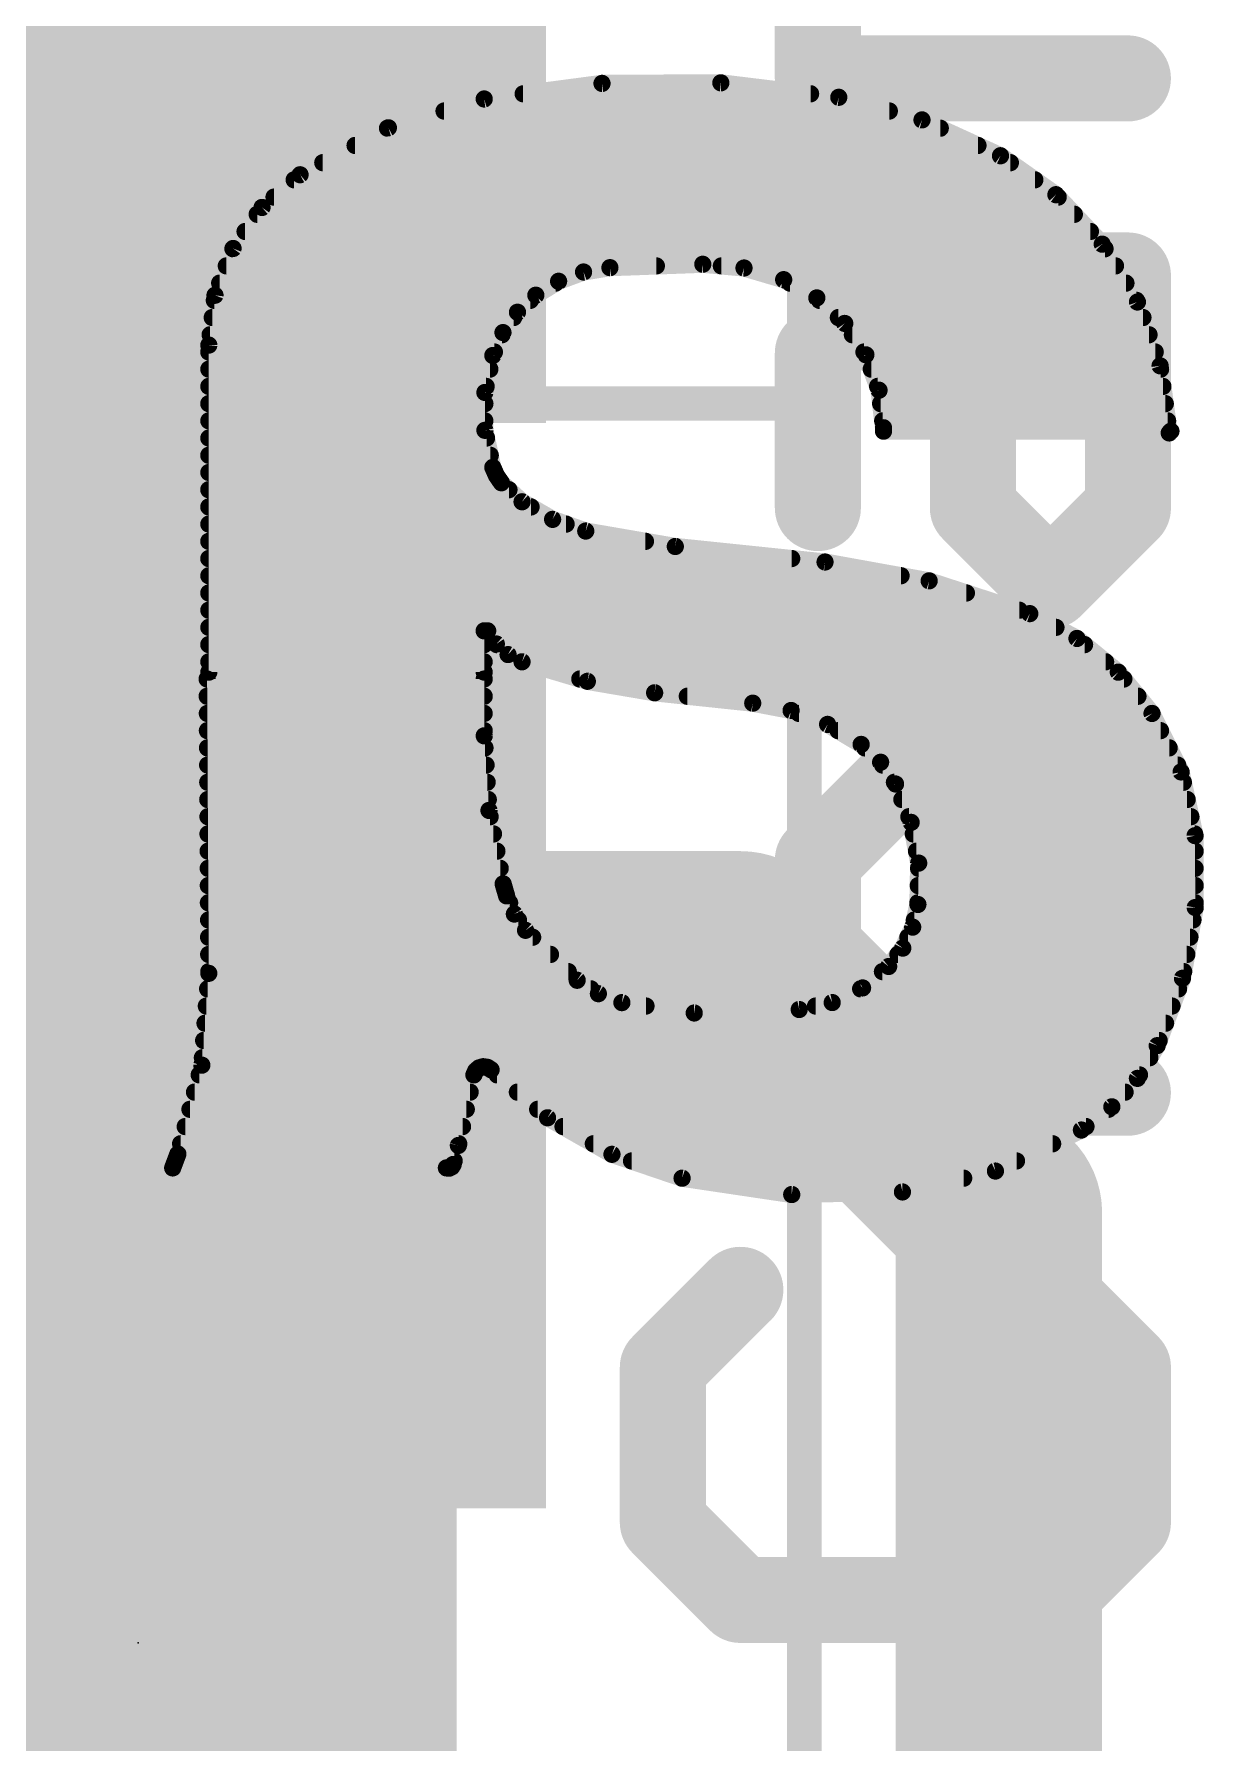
# Model space of a CAD drawing. Extents: x 0 to 108, y -11 to 13.
# Drawn here: x 8.736 to 10.463, y 4.552 to 7.073 of the extents above; entities that cross this region are included whole.
import ezdxf

# ---------------------------------------------------------------- set-up
doc = ezdxf.new("R2010")
doc.units = 0
for name, color, linetype in [('1', 12, 'CONTINUOUS'), ('21', 41, 'CONTINUOUS'), ('22', 40, 'CONTINUOUS'), ('23', 53, 'CONTINUOUS'), ('29', 253, 'CONTINUOUS'), ('31', 4, 'CONTINUOUS'), ('35', 253, 'CONTINUOUS'), ('39', 12, 'CONTINUOUS'), ('51', 53, 'CONTINUOUS')]:
    doc.layers.add(name, color=color, linetype=linetype)

# ---------------------------------------------------------------- blocks, each defined once
blk = doc.blocks.new('RECT')
blk.add_solid([(-0.5, -0.5), (0.5, -0.5), (-0.5, 0.5), (0.5, 0.5)])

msp = doc.modelspace()

# ---------------------------------------------------------------- linework, layer by layer
at = {"layer": '1', "const_width": 0.3048}
for points in [[(8.89, 5.549), (8.89, 7.151)], [(8.89, 5.715), (8.89, 5.549)], [(9.779, 5.715), (8.89, 5.715)], [(10.16, 5.334), (9.779, 5.715)], [(10.16, 2.54), (10.16, 5.334)]]:
    msp.add_lwpolyline(points, dxfattribs=at)
at = {"layer": '1', "const_width": 0.1524}
for points in [[(8.9662, 5.715, 1), (8.8138, 5.715)], [(8.89, 5.7912, 1), (8.89, 5.6388)], [(9.8329, 5.7689, 1), (9.7251, 5.6611)], [(9.779, 5.6388, 1), (9.779, 5.7912)], [(8.8138, 5.549, 1), (8.9662, 5.549)], [(8.8138, 5.549, 1), (8.9662, 5.549)], [(10.2362, 5.334, 1), (10.0838, 5.334)], [(10.1061, 5.2801, 1), (10.2139, 5.3879)]]:
    msp.add_lwpolyline(points, format="xyb", dxfattribs=at)
at = {"layer": '21'}
for points, const_width in [([(9.8929, 7.0077), (9.8929, 7.3509)], 0.127), ([(10.3505, 7.0077), (9.8929, 7.0077)], 0.127), ([(9.8929, 6.6025), (10.0073, 6.7169)], 0.127), ([(10.0073, 6.7169), (10.3505, 6.7169)], 0.127), ([(10.1217, 6.3737), (10.1217, 6.7169)], 0.127), ([(10.3505, 6.7169), (10.3505, 6.3737)], 0.127), ([(9.8929, 6.3737), (9.8929, 6.6025)], 0.127), ([(6.35, 6.35), (8.89, 6.35)], 0.3048), ([(10.2361, 6.2593), (10.1217, 6.3737)], 0.127), ([(10.3505, 6.3737), (10.2361, 6.2593)], 0.127), ([(9.8929, 5.8541), (10.0073, 5.9685)], 0.127), ([(10.0073, 5.9685), (10.3505, 5.9685)], 0.127), ([(9.8929, 5.6253), (9.8929, 5.8541)], 0.127), ([(10.0073, 5.5109), (9.8929, 5.6253)], 0.127), ([(9.6641, 5.5109), (10.3505, 5.5109)], 0.127), ([(9.7785, 5.2201), (9.6641, 5.1057)], 0.127), ([(10.3505, 5.1057), (10.2361, 5.2201)], 0.127), ([(9.6641, 5.1057), (9.6641, 4.8769)], 0.127), ([(10.3505, 4.8769), (10.3505, 5.1057)], 0.127), ([(9.6641, 4.8769), (9.7785, 4.7625)], 0.127), ([(10.2361, 4.7625), (10.3505, 4.8769)], 0.127), ([(9.7785, 4.7625), (10.2361, 4.7625)], 0.127)]:
    msp.add_lwpolyline(points, dxfattribs=dict(at, const_width=const_width))
for points, const_width in [([(9.8929, 7.0395, 1), (9.8929, 6.976)], 0.0635), ([(10.3505, 6.976, 1), (10.3505, 7.0395)], 0.0635), ([(9.8612, 7.0077, 1), (9.9247, 7.0077)], 0.0635), ([(10.0073, 6.7487, 1), (10.0073, 6.6852)], 0.0635), ([(10.0298, 6.6945, 1), (9.9849, 6.7394)], 0.0635), ([(10.1535, 6.7169, 1), (10.09, 6.7169)], 0.0635), ([(10.3823, 6.7169, 1), (10.3187, 6.7169)], 0.0635), ([(10.3505, 6.6852, 1), (10.3505, 6.7487)], 0.0635), ([(9.9247, 6.6025, 1), (9.8612, 6.6025)], 0.0635), ([(9.8705, 6.625, 1), (9.9154, 6.5801)], 0.0635), ([(8.89, 6.2738, 1), (8.89, 6.4262)], 0.1524), ([(10.1442, 6.3962, 1), (10.0993, 6.3513)], 0.0635), ([(10.373, 6.3513, 1), (10.328, 6.3962)], 0.0635), ([(9.8612, 6.3737, 1), (9.9247, 6.3737)], 0.0635), ([(10.09, 6.3737, 1), (10.1535, 6.3737)], 0.0635), ([(10.3187, 6.3737, 1), (10.3823, 6.3737)], 0.0635), ([(10.2137, 6.2818, 1), (10.2586, 6.2369)], 0.0635), ([(10.2137, 6.2369, 1), (10.2586, 6.2818)], 0.0635), ([(10.0073, 6.0003, 1), (10.0073, 5.9368)], 0.0635), ([(10.0298, 5.9461, 1), (9.9849, 5.991)], 0.0635), ([(10.3505, 5.9368, 1), (10.3505, 6.0003)], 0.0635), ([(9.9247, 5.8541, 1), (9.8612, 5.8541)], 0.0635), ([(9.8705, 5.8766, 1), (9.9154, 5.8317)], 0.0635), ([(9.9154, 5.6478, 1), (9.8705, 5.6029)], 0.0635), ([(9.8612, 5.6253, 1), (9.9247, 5.6253)], 0.0635), ([(9.6641, 5.5427, 1), (9.6641, 5.4792)], 0.0635), ([(10.3505, 5.4792, 1), (10.3505, 5.5427)], 0.0635), ([(9.9849, 5.4885, 1), (10.0298, 5.5334)], 0.0635), ([(9.801, 5.1976, 1), (9.7561, 5.2425)], 0.0635), ([(10.2586, 5.2425, 1), (10.2137, 5.1976)], 0.0635), ([(9.6959, 5.1057, 1), (9.6324, 5.1057)], 0.0635), ([(10.3823, 5.1057, 1), (10.3187, 5.1057)], 0.0635), ([(9.6417, 5.1281, 1), (9.6866, 5.0832)], 0.0635), ([(10.328, 5.0832, 1), (10.373, 5.1281)], 0.0635), ([(9.6866, 4.8993, 1), (9.6417, 4.8544)], 0.0635), ([(10.373, 4.8544, 1), (10.328, 4.8993)], 0.0635), ([(9.6324, 4.8769, 1), (9.6959, 4.8769)], 0.0635), ([(10.3187, 4.8769, 1), (10.3823, 4.8769)], 0.0635), ([(9.7785, 4.7942, 1), (9.7785, 4.7308)], 0.0635), ([(9.7561, 4.74, 1), (9.801, 4.785)], 0.0635), ([(10.2137, 4.785, 1), (10.2586, 4.74)], 0.0635), ([(10.2361, 4.7308, 1), (10.2361, 4.7942)], 0.0635)]:
    msp.add_lwpolyline(points, format="xyb", dxfattribs=dict(at, const_width=const_width))
at = {"layer": '22', "const_width": 0.0254}
for points in [[(9.4005, 6.9774), (9.5744, 7.0004)], [(9.5744, 7.0004), (9.7497, 7.0012)], [(9.7497, 7.0012), (9.9238, 6.9799)], [(9.2591, 6.9349), (9.4005, 6.9774)], [(9.458, 6.985), (9.8822, 6.985)], [(9.9238, 6.9799), (10.0467, 6.9465)], [(9.3413, 6.9596), (9.9984, 6.9596)], [(10.0467, 6.9465), (10.1625, 6.8936)], [(9.1288, 6.8656), (9.2591, 6.9349)], [(9.2578, 6.9342), (10.0736, 6.9342)], [(9.21, 6.9088), (10.1292, 6.9088)], [(9.1623, 6.8834), (10.177, 6.8834)], [(10.1625, 6.8936), (10.2443, 6.8361)], [(9.0726, 6.8173), (9.1288, 6.8656)], [(9.12, 6.858), (10.2132, 6.858)], [(9.0904, 6.8326), (10.2476, 6.8326)], [(10.2443, 6.8361), (10.3126, 6.7632)], [(9.0299, 6.7568), (9.0726, 6.8173)], [(9.0655, 6.8072), (10.2714, 6.8072)], [(9.0476, 6.7818), (10.2952, 6.7818)], [(9.0032, 6.6877), (9.0299, 6.7568)], [(9.0297, 6.7564), (10.3167, 6.7564)], [(10.3126, 6.7632), (10.3646, 6.6778)], [(9.0199, 6.731), (9.6546, 6.731)], [(9.5472, 6.7221), (9.5103, 6.7084)], [(9.586, 6.7285), (9.5472, 6.7221)], [(9.7231, 6.7335), (9.586, 6.7285)], [(9.7839, 6.728), (9.7231, 6.7335)], [(9.7505, 6.731), (10.3322, 6.731)], [(9.8425, 6.7107), (9.7839, 6.728)], [(9.0101, 6.7056), (9.5058, 6.7056)], [(9.5103, 6.7084), (9.4767, 6.6878)], [(9.8914, 6.6838), (9.8425, 6.7107)], [(9.8518, 6.7056), (10.3476, 6.7056)], [(8.9941, 6.6142), (9.0032, 6.6877)], [(9.0023, 6.6802), (9.4685, 6.6802)], [(9.4767, 6.6878), (9.4496, 6.6627)], [(9.9326, 6.6462), (9.8914, 6.6838)], [(9.8954, 6.6802), (10.3631, 6.6802)], [(10.3646, 6.6778), (10.398, 6.5836)], [(8.9991, 6.6548), (9.444, 6.6548)], [(9.4496, 6.6627), (9.4282, 6.6327)], [(9.9232, 6.6548), (10.3727, 6.6548)], [(9.9638, 6.5999), (9.9326, 6.6462)], [(8.996, 6.6294), (9.4267, 6.6294)], [(9.4282, 6.6327), (9.4132, 6.5989)], [(9.9439, 6.6294), (10.3817, 6.6294)], [(8.9941, 6.1316), (8.9941, 6.6142)], [(8.9941, 6.604), (9.4155, 6.604)], [(9.4132, 6.5989), (9.4015, 6.5443)], [(9.961, 6.604), (10.3908, 6.604)], [(9.9832, 6.5476), (9.9638, 6.5999)], [(8.9941, 6.5786), (9.4089, 6.5786)], [(9.9717, 6.5786), (10.3987, 6.5786)], [(10.398, 6.5836), (10.4115, 6.4846)], [(8.9941, 6.5532), (9.4034, 6.5532)], [(9.4015, 6.5443), (9.4015, 6.4884)], [(9.9811, 6.5532), (10.4021, 6.5532)], [(9.9898, 6.4922), (9.9832, 6.5476)], [(8.9941, 6.5278), (9.4015, 6.5278)], [(9.9856, 6.5278), (10.4056, 6.5278)], [(8.9941, 6.5024), (9.4015, 6.5024)], [(9.9886, 6.5024), (10.4091, 6.5024)], [(8.9941, 6.477), (9.404, 6.477)], [(9.4015, 6.4884), (9.4132, 6.4338)], [(9.9898, 6.4872), (9.9898, 6.4922)], [(10.414, 6.4872), (9.9898, 6.4872)], [(10.4115, 6.4846), (10.414, 6.4872)], [(8.9941, 6.4516), (9.4094, 6.4516)], [(8.9941, 6.4262), (9.4165, 6.4262)], [(9.4132, 6.4338), (9.4185, 6.4218)], [(9.4185, 6.4218), (9.4259, 6.411)], [(8.9941, 6.4008), (9.437, 6.4008)], [(9.4259, 6.411), (9.4564, 6.383)], [(8.9941, 6.3754), (9.4696, 6.3754)], [(9.4564, 6.383), (9.5014, 6.3571)], [(8.9941, 6.35), (9.5214, 6.35)], [(9.5014, 6.3571), (9.5504, 6.3398)], [(8.9941, 6.3246), (9.6385, 6.3246)], [(9.5504, 6.3398), (9.6825, 6.317)], [(9.6825, 6.317), (9.9035, 6.2941)], [(8.9941, 6.2992), (9.8543, 6.2992)], [(9.9035, 6.2941), (10.0572, 6.2663)], [(8.9941, 6.2738), (10.0157, 6.2738)], [(10.0572, 6.2663), (10.2057, 6.2179)], [(8.9941, 6.2484), (10.1121, 6.2484)], [(8.9941, 6.223), (10.1901, 6.223)], [(10.2057, 6.2179), (10.2754, 6.1813)], [(8.9941, 6.1976), (10.2443, 6.1976)], [(9.4056, 6.1925), (9.4005, 6.1925)], [(9.4005, 6.1925), (9.4005, 6.1316)], [(9.4184, 6.1731), (9.4056, 6.1925)], [(8.9941, 6.1722), (9.4005, 6.1722)], [(9.4357, 6.1575), (9.4184, 6.1731)], [(9.4194, 6.1722), (10.2865, 6.1722)], [(10.2754, 6.1813), (10.3363, 6.1315)], [(8.9941, 6.1468), (9.4005, 6.1468)], [(9.4564, 6.1468), (9.4357, 6.1575)], [(9.5528, 6.118), (9.4564, 6.1468)], [(9.4564, 6.1468), (10.3176, 6.1468)], [(8.9941, 5.6871), (8.9916, 6.1214)], [(8.9916, 6.1214), (9.4005, 6.1214)], [(9.4005, 6.1316), (8.9941, 6.1316)], [(9.4005, 6.1214), (9.4005, 6.0376)], [(9.5416, 6.1214), (10.3446, 6.1214)], [(9.652, 6.1011), (9.5528, 6.118)], [(10.3363, 6.1315), (10.3861, 6.0706)], [(8.9917, 6.096), (9.4005, 6.096)], [(9.7968, 6.0858), (9.652, 6.1011)], [(9.7003, 6.096), (10.3653, 6.096)], [(8.9919, 6.0706), (9.4005, 6.0706)], [(9.8534, 6.075), (9.7968, 6.0858)], [(9.9073, 6.0545), (9.8534, 6.075)], [(9.8649, 6.0706), (10.3861, 6.0706)], [(10.3861, 6.0706), (10.429, 5.9844)], [(8.992, 6.0452), (9.4005, 6.0452)], [(9.9568, 6.0249), (9.9073, 6.0545)], [(9.9228, 6.0452), (10.3987, 6.0452)], [(8.9922, 6.0198), (9.4016, 6.0198)], [(9.4005, 6.0376), (9.4075, 5.9275)], [(9.9856, 5.9986), (9.9568, 6.0249)], [(9.9624, 6.0198), (10.4114, 6.0198)], [(8.9923, 5.9944), (9.4033, 5.9944)], [(10.0076, 5.9665), (9.9856, 5.9986)], [(9.9885, 5.9944), (10.424, 5.9944)], [(8.9925, 5.969), (9.4049, 5.969)], [(10.0059, 5.969), (10.4324, 5.969)], [(10.0306, 5.9099), (10.0076, 5.9665)], [(10.429, 5.9844), (10.4496, 5.8903)], [(8.9926, 5.9436), (9.4065, 5.9436)], [(10.0169, 5.9436), (10.4379, 5.9436)], [(8.9928, 5.9182), (9.4093, 5.9182)], [(9.4075, 5.9275), (9.4285, 5.8191)], [(10.0272, 5.9182), (10.4435, 5.9182)], [(8.9929, 5.8928), (9.4142, 5.8928)], [(10.0417, 5.8498), (10.0306, 5.9099)], [(10.0338, 5.8928), (10.449, 5.8928)], [(10.4496, 5.8903), (10.4498, 5.7842)], [(8.9931, 5.8674), (9.4192, 5.8674)], [(10.0385, 5.8674), (10.4497, 5.8674)], [(8.9932, 5.842), (9.4241, 5.842)], [(10.0406, 5.7887), (10.0417, 5.8498)], [(10.0416, 5.842), (10.4497, 5.842)], [(8.9934, 5.8166), (9.4292, 5.8166)], [(9.4285, 5.8191), (9.4336, 5.8014)], [(10.0411, 5.8166), (10.4498, 5.8166)], [(8.9935, 5.7912), (9.438, 5.7912)], [(9.4336, 5.8014), (9.4451, 5.7746)], [(10.0329, 5.7553), (10.0406, 5.7887)], [(10.0406, 5.7912), (10.4498, 5.7912)], [(8.9937, 5.7658), (9.4511, 5.7658)], [(9.4451, 5.7746), (9.4615, 5.7506)], [(10.0353, 5.7658), (10.4465, 5.7658)], [(10.4498, 5.7842), (10.431, 5.6797)], [(8.9938, 5.7404), (9.472, 5.7404)], [(9.4615, 5.7506), (9.5377, 5.6769)], [(10.0183, 5.7244), (10.0329, 5.7553)], [(10.0258, 5.7404), (10.442, 5.7404)], [(8.9939, 5.715), (9.4983, 5.715)], [(9.9974, 5.6972), (10.0183, 5.7244)], [(10.0111, 5.715), (10.4374, 5.715)], [(8.9838, 5.5516), (8.9941, 5.6871)], [(8.9941, 5.6896), (9.5246, 5.6896)], [(9.959, 5.6656), (9.9974, 5.6972)], [(9.9882, 5.6896), (10.4328, 5.6896)], [(8.9924, 5.6642), (9.5578, 5.6642)], [(9.5377, 5.6769), (9.569, 5.6571)], [(9.9141, 5.644), (9.959, 5.6656)], [(9.9561, 5.6642), (10.4252, 5.6642)], [(10.431, 5.6797), (10.3937, 5.5804)], [(8.9904, 5.6388), (9.6393, 5.6388)], [(9.569, 5.6571), (9.6037, 5.6439)], [(9.6037, 5.6439), (9.7104, 5.6286)], [(9.8654, 5.6337), (9.9141, 5.644)], [(9.8895, 5.6388), (10.4156, 5.6388)], [(8.9885, 5.6134), (10.4061, 5.6134)], [(9.7104, 5.6286), (9.8654, 5.6337)], [(8.9865, 5.588), (10.3966, 5.588)], [(8.9846, 5.5626), (10.3829, 5.5626)], [(10.3937, 5.5804), (10.3645, 5.5321)], [(8.9484, 5.4204), (8.9838, 5.5516)], [(8.9799, 5.5372), (9.3853, 5.5372)], [(9.3853, 5.5372), (9.3624, 5.4331)], [(9.3879, 5.5431), (9.3853, 5.5372)], [(9.3927, 5.5474), (9.3879, 5.5431)], [(9.3989, 5.5493), (9.3927, 5.5474)], [(9.4053, 5.5484), (9.3989, 5.5493)], [(9.4107, 5.5448), (9.4053, 5.5484)], [(9.494, 5.474), (9.4107, 5.5448)], [(9.4196, 5.5372), (10.3676, 5.5372)], [(8.973, 5.5118), (9.3797, 5.5118)], [(9.4495, 5.5118), (10.3463, 5.5118)], [(10.3645, 5.5321), (10.3268, 5.4901)], [(8.9662, 5.4864), (9.3741, 5.4864)], [(9.4794, 5.4864), (10.3219, 5.4864)], [(10.3268, 5.4901), (10.2819, 5.4559)], [(8.9593, 5.461), (9.3685, 5.461)], [(9.5891, 5.42), (9.494, 5.474)], [(9.5169, 5.461), (10.2886, 5.461)], [(8.9525, 5.4356), (9.3629, 5.4356)], [(9.5616, 5.4356), (10.2394, 5.4356)], [(10.2819, 5.4559), (10.155, 5.3953)], [(8.9408, 5.4), (8.9484, 5.4204)], [(8.9446, 5.4102), (9.3562, 5.4102)], [(9.3624, 5.4331), (9.3548, 5.4051)], [(9.6926, 5.3848), (9.5891, 5.42)], [(9.6179, 5.4102), (10.1861, 5.4102)], [(9.3447, 5.4), (8.9408, 5.4)], [(9.3489, 5.3997), (9.3447, 5.4)], [(9.3526, 5.4015), (9.3489, 5.3997)], [(9.3548, 5.4051), (9.3526, 5.4015)], [(9.8543, 5.3607), (9.6926, 5.3848)], [(9.6926, 5.3848), (10.1081, 5.3848)], [(10.155, 5.3953), (10.0178, 5.3645)], [(10.0178, 5.3645), (9.8543, 5.3607)]]:
    msp.add_lwpolyline(points, dxfattribs=at)
at = {"layer": '22', "const_width": 0.0127}
for points in [[(9.5743, 7.0067, 1), (9.5744, 6.994)], [(9.5752, 6.9941, 1), (9.5735, 7.0067)], [(9.7505, 7.0075, 1), (9.749, 6.9949)], [(9.7498, 6.9949, 1), (9.7497, 7.0076)], [(9.3997, 6.9837, 1), (9.4013, 6.9711)], [(9.4023, 6.9713, 1), (9.3987, 6.9835)], [(9.458, 6.9914, 1), (9.458, 6.9787)], [(9.8822, 6.9787, 1), (9.8822, 6.9914)], [(9.9255, 6.986, 1), (9.9221, 6.9738)], [(9.923, 6.9736, 1), (9.9246, 6.9862)], [(9.3413, 6.966, 1), (9.3413, 6.9532)], [(9.9984, 6.9532, 1), (9.9984, 6.966)], [(10.0493, 6.9523, 1), (10.044, 6.9407)], [(9.2578, 6.9406, 1), (9.2578, 6.9279)], [(9.2573, 6.941, 1), (9.261, 6.9288)], [(9.2621, 6.9293, 1), (9.2561, 6.9405)], [(10.045, 6.9404, 1), (10.0483, 6.9526)], [(10.0736, 6.9279, 1), (10.0736, 6.9406)], [(9.21, 6.9152, 1), (9.21, 6.9024)], [(10.1292, 6.9024, 1), (10.1292, 6.9152)], [(9.1623, 6.8898, 1), (9.1623, 6.877)], [(10.1662, 6.8988, 1), (10.1588, 6.8884)], [(10.1599, 6.8878, 1), (10.1651, 6.8994)], [(10.177, 6.877, 1), (10.177, 6.8898)], [(9.12, 6.8644, 1), (9.12, 6.8517)], [(9.1258, 6.8712, 1), (9.1318, 6.86)], [(9.1329, 6.8608, 1), (9.1247, 6.8704)], [(10.2132, 6.8517, 1), (10.2132, 6.8644)], [(9.0904, 6.839, 1), (9.0904, 6.8262)], [(10.2489, 6.8405, 1), (10.2396, 6.8318)], [(10.2406, 6.8309, 1), (10.2479, 6.8413)], [(10.2476, 6.8262, 1), (10.2476, 6.839)], [(9.0655, 6.8136, 1), (9.0655, 6.8008)], [(9.0685, 6.8221, 1), (9.0768, 6.8125)], [(9.0778, 6.8136, 1), (9.0674, 6.821)], [(10.2714, 6.8008, 1), (10.2714, 6.8136)], [(9.0476, 6.7882, 1), (9.0476, 6.7755)], [(10.2952, 6.7755, 1), (10.2952, 6.7882)], [(9.0297, 6.7628, 1), (9.0297, 6.75)], [(9.0247, 6.7605, 1), (9.0351, 6.7531)], [(9.0358, 6.7545, 1), (9.024, 6.7591)], [(10.318, 6.7665, 1), (10.3072, 6.7599)], [(10.308, 6.7588, 1), (10.3172, 6.7675)], [(10.3167, 6.75, 1), (10.3167, 6.7628)], [(9.0199, 6.7374, 1), (9.0199, 6.7247)], [(9.5461, 6.7284, 1), (9.5482, 6.7158)], [(9.5494, 6.7161, 1), (9.5449, 6.728)], [(9.5858, 6.7348, 1), (9.5862, 6.7222)], [(9.587, 6.7222, 1), (9.585, 6.7348)], [(9.6546, 6.7247, 1), (9.6546, 6.7374)], [(9.7237, 6.7398, 1), (9.7225, 6.7272)], [(9.7233, 6.7272, 1), (9.7229, 6.7398)], [(9.7505, 6.7374, 1), (9.7505, 6.7247)], [(9.7857, 6.734, 1), (9.7821, 6.7219)], [(9.7833, 6.7216, 1), (9.7845, 6.7343)], [(10.3322, 6.7247, 1), (10.3322, 6.7374)], [(9.0101, 6.712, 1), (9.0101, 6.6993)], [(9.5081, 6.7143, 1), (9.5125, 6.7024)], [(9.5058, 6.6993, 1), (9.5058, 6.712)], [(9.5136, 6.7029, 1), (9.507, 6.7138)], [(9.8456, 6.7163, 1), (9.8394, 6.7051)], [(9.8407, 6.7046, 1), (9.8443, 6.7168)], [(9.8518, 6.712, 1), (9.8518, 6.6993)], [(10.3476, 6.6993, 1), (10.3476, 6.712)], [(9.0023, 6.6866, 1), (9.0023, 6.6738)], [(8.9973, 6.69, 1), (9.0091, 6.6854)], [(9.0095, 6.6869, 1), (8.9969, 6.6885)], [(9.4685, 6.6738, 1), (9.4685, 6.6866)], [(9.4734, 6.6932, 1), (9.48, 6.6824)], [(9.481, 6.6831, 1), (9.4724, 6.6925)], [(9.8957, 6.6885, 1), (9.8871, 6.6791)], [(9.8883, 6.6783, 1), (9.8945, 6.6894)], [(9.8954, 6.6866, 1), (9.8954, 6.6738)], [(10.3705, 6.6799, 1), (10.3586, 6.6757)], [(10.3591, 6.6745, 1), (10.37, 6.6811)], [(10.3631, 6.6738, 1), (10.3631, 6.6866)], [(8.9991, 6.6612, 1), (8.9991, 6.6485)], [(9.4453, 6.6674, 1), (9.4539, 6.658)], [(9.444, 6.6485, 1), (9.444, 6.6612)], [(9.4548, 6.659, 1), (9.4445, 6.6664)], [(9.9232, 6.6612, 1), (9.9232, 6.6485)], [(9.9379, 6.6497, 1), (9.9273, 6.6426)], [(9.9283, 6.6415, 1), (9.9369, 6.6509)], [(10.3727, 6.6485, 1), (10.3727, 6.6612)], [(8.996, 6.6358, 1), (8.996, 6.6231)], [(9.423, 6.6363, 1), (9.4333, 6.629)], [(9.434, 6.6301, 1), (9.4224, 6.6352)], [(9.4267, 6.6231, 1), (9.4267, 6.6358)], [(9.9439, 6.6358, 1), (9.9439, 6.6231)], [(10.3817, 6.6231, 1), (10.3817, 6.6358)], [(8.9878, 6.615, 1), (9.0004, 6.6134)], [(8.9941, 6.6104, 1), (8.9941, 6.5976)], [(9.0005, 6.6142, 1), (8.9878, 6.6142)], [(9.4074, 6.6015, 1), (9.419, 6.5963)], [(9.4194, 6.5976, 1), (9.407, 6.6002)], [(9.4155, 6.5976, 1), (9.4155, 6.6104)], [(9.961, 6.6104, 1), (9.961, 6.5976)], [(9.9697, 6.6021, 1), (9.9578, 6.5977)], [(9.9585, 6.5964, 1), (9.9691, 6.6035)], [(10.3908, 6.5976, 1), (10.3908, 6.6104)], [(8.9941, 6.585, 1), (8.9941, 6.5723)], [(9.4089, 6.5723, 1), (9.4089, 6.585)], [(9.9717, 6.585, 1), (9.9717, 6.5723)], [(10.4043, 6.5845, 1), (10.3917, 6.5828)], [(10.392, 6.5815, 1), (10.404, 6.5858)], [(10.3987, 6.5723, 1), (10.3987, 6.585)], [(8.9941, 6.5596, 1), (8.9941, 6.5469)], [(9.4079, 6.5443, 1), (9.3952, 6.5443)], [(9.4034, 6.5469, 1), (9.4034, 6.5596)], [(9.9811, 6.5596, 1), (9.9811, 6.5469)], [(9.9895, 6.5484, 1), (9.9769, 6.5469)], [(9.9773, 6.5454, 1), (9.9892, 6.5498)], [(10.4021, 6.5469, 1), (10.4021, 6.5596)], [(8.9941, 6.5342, 1), (8.9941, 6.5214)], [(9.3953, 6.5456, 1), (9.4077, 6.543)], [(9.4015, 6.5214, 1), (9.4015, 6.5342)], [(9.9856, 6.5342, 1), (9.9856, 6.5214)], [(10.4056, 6.5214, 1), (10.4056, 6.5342)], [(8.9941, 6.5088, 1), (8.9941, 6.4961)], [(9.4015, 6.4961, 1), (9.4015, 6.5088)], [(9.9886, 6.5088, 1), (9.9886, 6.4961)], [(10.4091, 6.4961, 1), (10.4091, 6.5088)], [(8.9941, 6.4834, 1), (8.9941, 6.4707)], [(9.4077, 6.4897, 1), (9.3953, 6.4871)], [(9.3952, 6.4884, 1), (9.4079, 6.4884)], [(9.404, 6.4707, 1), (9.404, 6.4834)], [(9.9962, 6.4922, 1), (9.9835, 6.4922)], [(9.9898, 6.4936, 1), (9.9898, 6.4809)], [(9.9835, 6.4915, 1), (9.9961, 6.4929)], [(9.9835, 6.4872, 1), (9.9962, 6.4872)], [(10.4069, 6.489, 1), (10.4161, 6.4802)], [(10.4052, 6.4837, 1), (10.4178, 6.4855)], [(10.4186, 6.4828, 1), (10.4094, 6.4916)], [(10.414, 6.4809, 1), (10.414, 6.4936)], [(8.9941, 6.458, 1), (8.9941, 6.4452)], [(9.4094, 6.4452, 1), (9.4094, 6.458)], [(8.9941, 6.4326, 1), (8.9941, 6.4199)], [(9.419, 6.4363, 1), (9.4074, 6.4313)], [(9.407, 6.4325, 1), (9.4194, 6.4351)], [(9.4237, 6.4254, 1), (9.4132, 6.4182)], [(9.4126, 6.4192, 1), (9.4243, 6.4243)], [(9.4165, 6.4199, 1), (9.4165, 6.4326)], [(8.9941, 6.4072, 1), (8.9941, 6.3944)], [(9.4302, 6.4157, 1), (9.4216, 6.4063)], [(9.4207, 6.4074, 1), (9.4311, 6.4146)], [(9.437, 6.3944, 1), (9.437, 6.4072)], [(8.9941, 6.3818, 1), (8.9941, 6.369)], [(9.4596, 6.3885, 1), (9.4532, 6.3775)], [(9.4521, 6.3783, 1), (9.4607, 6.3877)], [(9.4696, 6.369, 1), (9.4696, 6.3818)], [(8.9941, 6.3564, 1), (8.9941, 6.3437)], [(9.5035, 6.363, 1), (9.4993, 6.3511)], [(9.4982, 6.3515, 1), (9.5046, 6.3626)], [(9.5214, 6.3437, 1), (9.5214, 6.3564)], [(8.9941, 6.331, 1), (8.9941, 6.3182)], [(9.5515, 6.3461, 1), (9.5493, 6.3335)], [(9.5483, 6.3338, 1), (9.5525, 6.3458)], [(9.6385, 6.3182, 1), (9.6385, 6.331)], [(9.6832, 6.3233, 1), (9.6818, 6.3107)], [(9.6814, 6.3107, 1), (9.6836, 6.3233)], [(8.9941, 6.3056, 1), (8.9941, 6.2928)], [(9.8543, 6.2928, 1), (9.8543, 6.3056)], [(9.9046, 6.3003, 1), (9.9024, 6.2879)], [(9.9028, 6.2878, 1), (9.9042, 6.3004)], [(8.9941, 6.2802, 1), (8.9941, 6.2675)], [(10.0157, 6.2675, 1), (10.0157, 6.2802)], [(10.0592, 6.2723, 1), (10.0552, 6.2603)], [(10.0561, 6.2601, 1), (10.0583, 6.2726)], [(8.9941, 6.2548, 1), (8.9941, 6.242)], [(10.1121, 6.242, 1), (10.1121, 6.2548)], [(8.9941, 6.2294, 1), (8.9941, 6.2166)], [(10.1901, 6.2166, 1), (10.1901, 6.2294)], [(10.2087, 6.2235, 1), (10.2027, 6.2123)], [(10.2037, 6.2119, 1), (10.2077, 6.2239)], [(8.9941, 6.204, 1), (8.9941, 6.1913)], [(9.4005, 6.1989, 1), (9.4005, 6.1861)], [(9.4069, 6.1925, 1), (9.3942, 6.1925)], [(9.4109, 6.196, 1), (9.4003, 6.189)], [(9.4056, 6.1861, 1), (9.4056, 6.1989)], [(10.2443, 6.1913, 1), (10.2443, 6.204)], [(8.9941, 6.1786, 1), (8.9941, 6.1658)], [(9.4005, 6.1658, 1), (9.4005, 6.1786)], [(9.4227, 6.1778, 1), (9.4142, 6.1683)], [(9.4194, 6.1786, 1), (9.4194, 6.1658)], [(9.4131, 6.1696, 1), (9.4237, 6.1766)], [(10.2794, 6.1862, 1), (10.2713, 6.1764)], [(10.2724, 6.1757, 1), (10.2783, 6.1869)], [(10.2865, 6.1658, 1), (10.2865, 6.1786)], [(8.9941, 6.1532, 1), (8.9941, 6.1405)], [(9.4005, 6.1405, 1), (9.4005, 6.1532)], [(9.4386, 6.1631, 1), (9.4328, 6.1519)], [(9.4315, 6.1528, 1), (9.44, 6.1622)], [(9.4564, 6.1532, 1), (9.4564, 6.1405)], [(9.4582, 6.1529, 1), (9.4546, 6.1407)], [(9.4535, 6.1412, 1), (9.4593, 6.1524)], [(10.3176, 6.1405, 1), (10.3176, 6.1532)], [(8.9916, 6.1278, 1), (8.9916, 6.1151)], [(8.9979, 6.1214, 1), (8.9853, 6.1214)], [(8.9941, 6.138, 1), (8.9941, 6.1253)], [(8.9878, 6.1316, 1), (9.0005, 6.1316)], [(9.3942, 6.1316, 1), (9.4069, 6.1316)], [(9.4069, 6.1214, 1), (9.3942, 6.1214)], [(9.4005, 6.1253, 1), (9.4005, 6.138)], [(9.4005, 6.1151, 1), (9.4005, 6.1278)], [(9.5416, 6.1278, 1), (9.5416, 6.1151)], [(9.5539, 6.1243, 1), (9.5518, 6.1118)], [(9.551, 6.112, 1), (9.5546, 6.1241)], [(10.3412, 6.1356, 1), (10.3314, 6.1275)], [(10.3323, 6.1266, 1), (10.3403, 6.1365)], [(10.3446, 6.1151, 1), (10.3446, 6.1278)], [(8.9917, 6.1024, 1), (8.9917, 6.0896)], [(9.4005, 6.0896, 1), (9.4005, 6.1024)], [(9.6527, 6.1074, 1), (9.6513, 6.0948)], [(9.6509, 6.0948, 1), (9.6531, 6.1074)], [(9.7003, 6.1024, 1), (9.7003, 6.0896)], [(10.3653, 6.0896, 1), (10.3653, 6.1024)], [(8.9919, 6.077, 1), (8.9919, 6.0643)], [(9.4005, 6.0643, 1), (9.4005, 6.077)], [(9.798, 6.092, 1), (9.7956, 6.0796)], [(9.7961, 6.0795, 1), (9.7975, 6.0921)], [(9.8557, 6.0809, 1), (9.8512, 6.069)], [(9.8522, 6.0687, 1), (9.8546, 6.0812)], [(9.8649, 6.077, 1), (9.8649, 6.0643)], [(10.3918, 6.0734, 1), (10.3804, 6.0678)], [(10.3812, 6.0666, 1), (10.391, 6.0746)], [(10.3861, 6.0643, 1), (10.3861, 6.077)], [(8.992, 6.0516, 1), (8.992, 6.0389)], [(9.4005, 6.0389, 1), (9.4005, 6.0516)], [(9.9106, 6.0599, 1), (9.904, 6.049)], [(9.905, 6.0485, 1), (9.9096, 6.0604)], [(9.9228, 6.0516, 1), (9.9228, 6.0389)], [(10.3987, 6.0389, 1), (10.3987, 6.0516)], [(8.9922, 6.0262, 1), (8.9922, 6.0134)], [(9.4068, 6.038, 1), (9.3942, 6.0372)], [(9.3942, 6.0376, 1), (9.4069, 6.0376)], [(9.4016, 6.0134, 1), (9.4016, 6.0262)], [(9.9611, 6.0296, 1), (9.9525, 6.0202)], [(9.9535, 6.0194, 1), (9.9601, 6.0304)], [(9.9624, 6.0262, 1), (9.9624, 6.0134)], [(10.4114, 6.0134, 1), (10.4114, 6.0262)], [(8.9923, 6.0008, 1), (8.9923, 5.9881)], [(9.4033, 5.9881, 1), (9.4033, 6.0008)], [(9.9908, 6.0022, 1), (9.9803, 5.995)], [(9.9813, 5.9939, 1), (9.9898, 6.0033)], [(9.9885, 6.0008, 1), (9.9885, 5.9881)], [(10.424, 5.9881, 1), (10.424, 6.0008)], [(8.9925, 5.9754, 1), (8.9925, 5.9627)], [(9.4049, 5.9627, 1), (9.4049, 5.9754)], [(10.0059, 5.9754, 1), (10.0059, 5.9627)], [(10.0135, 5.9689, 1), (10.0017, 5.9641)], [(10.0024, 5.9629, 1), (10.0128, 5.9701)], [(10.4352, 5.9857, 1), (10.4228, 5.983)], [(10.4233, 5.9815, 1), (10.4347, 5.9872)], [(10.4324, 5.9627, 1), (10.4324, 5.9754)], [(8.9926, 5.95, 1), (8.9926, 5.9372)], [(9.4065, 5.9372, 1), (9.4065, 5.95)], [(10.0169, 5.95, 1), (10.0169, 5.9372)], [(10.4379, 5.9372, 1), (10.4379, 5.95)], [(8.9928, 5.9246, 1), (8.9928, 5.9119)], [(9.4138, 5.9287, 1), (9.4013, 5.9262)], [(9.4012, 5.9271, 1), (9.4139, 5.9279)], [(9.4093, 5.9119, 1), (9.4093, 5.9246)], [(10.0272, 5.9246, 1), (10.0272, 5.9119)], [(10.4435, 5.9119, 1), (10.4435, 5.9246)], [(8.9929, 5.8992, 1), (8.9929, 5.8864)], [(9.4142, 5.8864, 1), (9.4142, 5.8992)], [(10.0368, 5.911, 1), (10.0243, 5.9087)], [(10.0247, 5.9075, 1), (10.0365, 5.9123)], [(10.0338, 5.8992, 1), (10.0338, 5.8864)], [(10.4559, 5.8903, 1), (10.4433, 5.8903)], [(10.449, 5.8864, 1), (10.449, 5.8992)], [(8.9931, 5.8738, 1), (8.9931, 5.861)], [(9.4192, 5.861, 1), (9.4192, 5.8738)], [(10.0385, 5.8738, 1), (10.0385, 5.861)], [(10.4434, 5.8889, 1), (10.4558, 5.8917)], [(10.4497, 5.861, 1), (10.4497, 5.8738)], [(8.9932, 5.8484, 1), (8.9932, 5.8357)], [(9.4241, 5.8357, 1), (9.4241, 5.8484)], [(10.0416, 5.8484, 1), (10.0416, 5.8357)], [(10.0481, 5.8497, 1), (10.0354, 5.8499)], [(10.0355, 5.8486, 1), (10.048, 5.851)], [(10.4497, 5.8357, 1), (10.4497, 5.8484)], [(8.9934, 5.823, 1), (8.9934, 5.8102)], [(9.4346, 5.8209, 1), (9.4224, 5.8173)], [(9.4223, 5.8179, 1), (9.4347, 5.8203)], [(9.4292, 5.8102, 1), (9.4292, 5.823)], [(10.0411, 5.823, 1), (10.0411, 5.8102)], [(10.4498, 5.8102, 1), (10.4498, 5.823)], [(8.9935, 5.7976, 1), (8.9935, 5.7848)], [(9.4394, 5.8039, 1), (9.4278, 5.7989)], [(9.4275, 5.7996, 1), (9.4397, 5.8032)], [(9.438, 5.7848, 1), (9.438, 5.7976)], [(10.0406, 5.7976, 1), (10.0406, 5.7848)], [(10.0468, 5.7873, 1), (10.0344, 5.7901)], [(10.4498, 5.7848, 1), (10.4498, 5.7976)], [(8.9937, 5.7722, 1), (8.9937, 5.7595)], [(9.4503, 5.7782, 1), (9.4398, 5.771)], [(9.4392, 5.7721, 1), (9.4509, 5.7771)], [(9.4511, 5.7595, 1), (9.4511, 5.7722)], [(10.0353, 5.7722, 1), (10.0353, 5.7595)], [(10.0343, 5.7888, 1), (10.0469, 5.7886)], [(10.4435, 5.7842, 1), (10.4562, 5.7842)], [(10.4561, 5.7831, 1), (10.4436, 5.7853)], [(10.4465, 5.7595, 1), (10.4465, 5.7722)], [(8.9938, 5.7468, 1), (8.9938, 5.734)], [(9.4659, 5.7552, 1), (9.4571, 5.746)], [(9.4563, 5.747, 1), (9.4667, 5.7542)], [(9.472, 5.734, 1), (9.472, 5.7468)], [(10.0258, 5.7468, 1), (10.0258, 5.734)], [(10.0267, 5.7568, 1), (10.0391, 5.7539)], [(10.0386, 5.7526, 1), (10.0272, 5.758)], [(10.442, 5.734, 1), (10.442, 5.7468)], [(8.9939, 5.7214, 1), (8.9939, 5.7086)], [(9.4983, 5.7086, 1), (9.4983, 5.7214)], [(10.0111, 5.7214, 1), (10.0111, 5.7086)], [(10.0125, 5.7271, 1), (10.024, 5.7216)], [(10.0233, 5.7205, 1), (10.0132, 5.7282)], [(10.4374, 5.7086, 1), (10.4374, 5.7214)], [(8.9941, 5.696, 1), (8.9941, 5.6833)], [(9.0004, 5.6866, 1), (8.9878, 5.6876)], [(9.5246, 5.6833, 1), (9.5246, 5.696)], [(9.9882, 5.696, 1), (9.9882, 5.6833)], [(9.9924, 5.7011, 1), (10.0024, 5.6933)], [(10.0014, 5.6923, 1), (9.9934, 5.7021)], [(10.4328, 5.6833, 1), (10.4328, 5.696)], [(8.9924, 5.6706, 1), (8.9924, 5.6578)], [(8.9878, 5.6871, 1), (9.0004, 5.6871)], [(9.5411, 5.6823, 1), (9.5343, 5.6715)], [(9.5333, 5.6723, 1), (9.5421, 5.6815)], [(9.5578, 5.6578, 1), (9.5578, 5.6706)], [(9.9561, 5.6706, 1), (9.9561, 5.6578)], [(9.9549, 5.6705, 1), (9.963, 5.6607)], [(9.9617, 5.6599, 1), (9.9562, 5.6713)], [(10.4248, 5.6809, 1), (10.4373, 5.6786)], [(10.437, 5.6775, 1), (10.4251, 5.682)], [(10.4252, 5.6578, 1), (10.4252, 5.6706)], [(8.9904, 5.6452, 1), (8.9904, 5.6325)], [(9.5713, 5.663, 1), (9.5668, 5.6511)], [(9.5656, 5.6517, 1), (9.5724, 5.6624)], [(9.6046, 5.6502, 1), (9.6028, 5.6376)], [(9.6014, 5.638, 1), (9.606, 5.6498)], [(9.6393, 5.6325, 1), (9.6393, 5.6452)], [(9.8895, 5.6452, 1), (9.8895, 5.6325)], [(9.9113, 5.6497, 1), (9.9169, 5.6383)], [(9.9154, 5.6378, 1), (9.9128, 5.6502)], [(10.4156, 5.6325, 1), (10.4156, 5.6452)], [(8.9885, 5.6198, 1), (8.9885, 5.6071)], [(9.7102, 5.6349, 1), (9.7106, 5.6223)], [(9.7095, 5.6223, 1), (9.7113, 5.6349)], [(9.8641, 5.6399, 1), (9.8667, 5.6275)], [(9.8656, 5.6274, 1), (9.8652, 5.64)], [(10.4061, 5.6071, 1), (10.4061, 5.6198)], [(8.9865, 5.5944, 1), (8.9865, 5.5816)], [(10.3966, 5.5816, 1), (10.3966, 5.5944)], [(8.9846, 5.569, 1), (8.9846, 5.5563)], [(10.3829, 5.5563, 1), (10.3829, 5.569)], [(10.3878, 5.5826, 1), (10.3996, 5.5782)], [(10.3991, 5.5771, 1), (10.3883, 5.5837)], [(8.9799, 5.5436, 1), (8.9799, 5.5309)], [(8.9774, 5.5521, 1), (8.9901, 5.5511)], [(8.9899, 5.55, 1), (8.9776, 5.5533)], [(9.3915, 5.5358, 1), (9.3791, 5.5386)], [(9.3836, 5.5479, 1), (9.3921, 5.5384)], [(9.3937, 5.5406, 1), (9.382, 5.5457)], [(9.3853, 5.5309, 1), (9.3853, 5.5436)], [(9.3909, 5.5535, 1), (9.3945, 5.5414)], [(9.3969, 5.5427, 1), (9.3885, 5.5522)], [(9.3998, 5.5556, 1), (9.398, 5.543)], [(9.4007, 5.5432, 1), (9.3971, 5.5554)], [(9.4088, 5.5537, 1), (9.4018, 5.5431)], [(9.4148, 5.5496, 1), (9.4066, 5.54)], [(9.4044, 5.5421, 1), (9.4062, 5.5546)], [(9.4072, 5.5395, 1), (9.4142, 5.5501)], [(9.4196, 5.5436, 1), (9.4196, 5.5309)], [(10.3676, 5.5309, 1), (10.3676, 5.5436)], [(8.973, 5.5182, 1), (8.973, 5.5054)], [(9.3795, 5.5397, 1), (9.3911, 5.5347)], [(9.3797, 5.5054, 1), (9.3797, 5.5182)], [(9.4495, 5.5182, 1), (9.4495, 5.5054)], [(10.3463, 5.5054, 1), (10.3463, 5.5182)], [(10.3591, 5.5354, 1), (10.3699, 5.5288)], [(10.3692, 5.5279, 1), (10.3598, 5.5363)], [(8.9662, 5.4928, 1), (8.9662, 5.4801)], [(9.3741, 5.4801, 1), (9.3741, 5.4928)], [(9.4794, 5.4928, 1), (9.4794, 5.4801)], [(10.3221, 5.4944, 1), (10.3315, 5.4859)], [(10.3219, 5.4801, 1), (10.3219, 5.4928)], [(10.3306, 5.4851, 1), (10.3229, 5.4952)], [(8.9593, 5.4674, 1), (8.9593, 5.4546)], [(9.3685, 5.4546, 1), (9.3685, 5.4674)], [(9.4971, 5.4795, 1), (9.4909, 5.4684)], [(9.4899, 5.4691, 1), (9.4981, 5.4788)], [(9.5169, 5.4674, 1), (9.5169, 5.4546)], [(10.2886, 5.4546, 1), (10.2886, 5.4674)], [(8.9525, 5.442, 1), (8.9525, 5.4292)], [(9.3629, 5.4292, 1), (9.3629, 5.442)], [(9.5616, 5.442, 1), (9.5616, 5.4292)], [(10.2394, 5.4292, 1), (10.2394, 5.442)], [(10.2781, 5.461, 1), (10.2857, 5.4508)], [(10.2846, 5.4502, 1), (10.2792, 5.4616)], [(8.9446, 5.4166, 1), (8.9446, 5.4039)], [(8.9423, 5.4221, 1), (8.9545, 5.4187)], [(8.9544, 5.4182, 1), (8.9424, 5.4226)], [(9.3562, 5.4345, 1), (9.3686, 5.4317)], [(9.3562, 5.4039, 1), (9.3562, 5.4166)], [(9.3685, 5.4314, 1), (9.3563, 5.4348)], [(9.5911, 5.426, 1), (9.587, 5.414)], [(9.5859, 5.4145, 1), (9.5922, 5.4255)], [(9.6179, 5.4166, 1), (9.6179, 5.4039)], [(10.1861, 5.4039, 1), (10.1861, 5.4166)], [(8.9408, 5.4064, 1), (8.9408, 5.3937)], [(8.9348, 5.4022, 1), (8.9468, 5.3978)], [(9.3452, 5.4063, 1), (9.3442, 5.3937)], [(9.346, 5.4053, 1), (9.3517, 5.394)], [(9.3447, 5.3937, 1), (9.3447, 5.4064)], [(9.3472, 5.4049, 1), (9.358, 5.3982)], [(9.3483, 5.3933, 1), (9.3494, 5.406)], [(9.3487, 5.4068, 1), (9.3609, 5.4034)], [(9.3602, 5.4018, 1), (9.3494, 5.4084)], [(9.3555, 5.3959, 1), (9.3497, 5.4072)], [(9.6926, 5.3912, 1), (9.6926, 5.3784)], [(9.6935, 5.3911, 1), (9.6917, 5.3785)], [(9.6906, 5.3788, 1), (9.6946, 5.3908)], [(10.1081, 5.3784, 1), (10.1081, 5.3912)], [(10.1523, 5.4011, 1), (10.1577, 5.3896)], [(10.1564, 5.3891, 1), (10.1536, 5.4015)], [(9.8542, 5.367, 1), (9.8545, 5.3543)], [(9.8534, 5.3544, 1), (9.8553, 5.367)], [(10.0164, 5.3707, 1), (10.0192, 5.3583)], [(10.0179, 5.3582, 1), (10.0177, 5.3708)]]:
    msp.add_lwpolyline(points, format="xyb", dxfattribs=at)
at = {"layer": '23'}
msp.add_point((8.89, 4.699), dxfattribs=at)
at = {"layer": '39', "const_width": 0.0508}
for points in [[(9.873, 9.474), (9.873, 6.528)], [(9.873, 6.528), (7.907, 6.528)], [(7.907, 6.172), (9.873, 6.172)], [(9.873, 6.172), (9.873, 3.226)]]:
    msp.add_lwpolyline(points, dxfattribs=at)
at = {"layer": '39', "const_width": 0.0254}
for points in [[(9.8603, 6.528, 1), (9.8857, 6.528)], [(9.873, 6.5153, 1), (9.873, 6.5407)], [(9.8857, 6.172, 1), (9.8603, 6.172)], [(9.873, 6.1593, 1), (9.873, 6.1847)]]:
    msp.add_lwpolyline(points, format="xyb", dxfattribs=at)
at = {"layer": '51', "const_width": 0.1016}
msp.add_lwpolyline([(9.309, 4.343), (9.309, 5.055)], dxfattribs=at)
at = {"layer": '51', "const_width": 0.0508}
msp.add_lwpolyline([(9.3344, 5.055, 1), (9.2836, 5.055)], format="xyb", dxfattribs=at)

# ---------------------------------------------------------------- block references
at = {"layer": '1', "xscale": 1.1, "rotation": 90}
for p in [(8.89, 7.151), (8.89, 5.549)]:
    msp.add_blockref('RECT', p, dxfattribs=at)
at = {"layer": '21', "xscale": 0.4572, "yscale": 0.762, "rotation": 90}
msp.add_blockref('RECT', (8.89, 4.699), dxfattribs=at)
at = {"layer": '29', "xscale": 1.3032, "yscale": 1.2032, "rotation": 90}
for p in [(8.89, 7.151), (8.89, 5.549)]:
    msp.add_blockref('RECT', p, dxfattribs=at)
at = {"layer": '31', "xscale": 1.1, "rotation": 90}
for p in [(8.89, 7.151), (8.89, 5.549)]:
    msp.add_blockref('RECT', p, dxfattribs=at)
at = {"layer": '35', "xscale": 0.3998, "yscale": 0.6, "rotation": 90}
msp.add_blockref('RECT', (8.89, 4.699), dxfattribs=at)
at = {"layer": '51', "xscale": 0.5001, "yscale": 0.95, "rotation": 90}
msp.add_blockref('RECT', (8.8849, 5.2793), dxfattribs=at)

doc.saveas('drawing.dxf')
